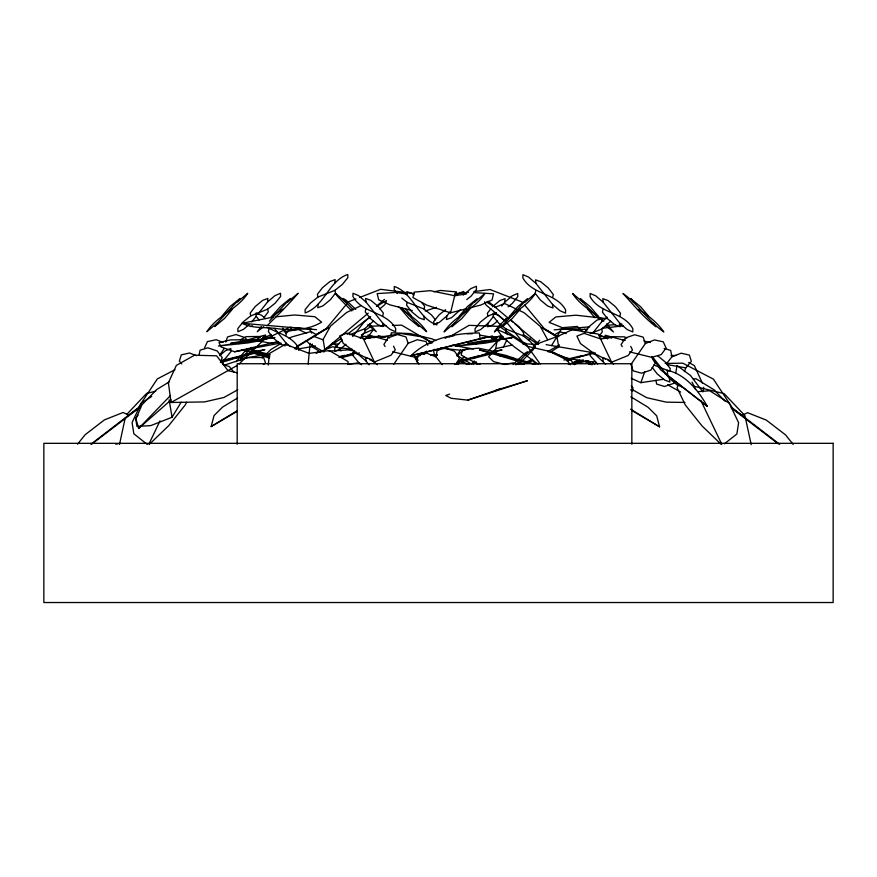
<?xml version="1.0" encoding="UTF-8"?>
<svg xmlns="http://www.w3.org/2000/svg" width="877" height="877" viewBox="0 0 877 877"><rect width="100%" height="100%" fill="white"/><g stroke="black" fill="none" stroke-linecap="round" stroke-linejoin="round"><path stroke-width="1.32" d="M298.75 350.362L298.805 348.235C292.063 335.979 277.943 333.326 266.827 327.143M436.954 322.791L436.889 324.918C417.737 318.384 413.462 293.006 394.299 286.472L394.212 289.662L397.314 293.499M268.296 365.029L269.392 353.508L285.376 344.244L309.153 353.398L329.281 350.537L348.092 361.587L347.84 364.306M308.134 364.087L310.107 343.356M257.717 314.394L267.474 302.05L267.913 298.432L262.727 300.329L255.218 306.533L250.153 313.1L250.767 315.852L243.269 321.815L237.831 328.524L237.919 331.714L243.477 329.357L249.09 324.545M318.208 304.133L317.77 307.75L322.955 305.854L330.465 299.649L335.529 293.082L334.915 290.331L342.414 284.367L347.851 277.658L347.763 274.468C328.601 281.002 324.326 306.369 305.163 312.914L305.075 309.724L310.513 303.003L318.011 297.04L334.915 290.331M334.718 283.238L335.157 279.62L329.971 281.517L322.462 287.722L317.397 294.288L318.011 297.04M450.076 311.85L446.853 315.928L446.415 319.546L451.6 317.649L460.557 309.57M493.389 316.509L488.149 323.153L487.711 326.77L492.896 324.874L497.588 320.993M501.655 306.051L504.659 302.258L505.097 298.64L499.912 300.537L492.403 306.742M593.28 332.416L601.534 321.969L601.973 318.351L596.788 320.248L589.278 326.452L584.937 332.076M391.043 335.146L391.339 332.767L410.14 333.567L432.229 338.928L435.759 340.539M675.696 373.459L677.033 365.49L690.506 375.509L702.926 391.876L703.694 387.294M495.395 350.087L496.897 342.074M312.398 344.091L311.905 346.612L319.634 351.458L316.104 353.003M199.002 355.317L200.044 350.186L207.871 347.818L217.266 351.008L222.243 357.728L220.686 361.302M442.151 364.657L435.935 356.807L437.217 350.394L445.056 348.037L454.45 351.228L459.427 357.937L456.829 363.9L454.538 364.514M119.491 444.486L125.203 418.088M268.976 328.853L268.362 331.605L273.416 338.16L280.925 344.365L285.08 345.889M285.869 335.551L286.483 332.811L282.865 328.119M365.852 309.142L365.238 311.894L370.302 318.461L377.812 324.665L382.997 326.562L382.558 322.944L366.049 302.05L358.561 295.637L353.003 293.269L352.916 296.459C362.3 313.692 386.297 311.302 395.68 328.524L395.593 331.714L390.046 329.357L382.558 322.944M382.756 315.852L383.359 313.1L378.305 306.533L370.796 300.329L365.61 298.432L366.049 302.05M401.787 298.081L407.147 302.346L406.533 305.086L411.587 311.653L419.107 317.858L424.293 319.754L423.854 316.137M435.43 319.809L431.539 315.007L424.04 309.044L424.654 306.292L421.771 302.543M505.415 321.168L498.86 315.556L493.312 313.188L493.225 316.378L498.651 323.098L506.15 329.061L505.547 331.813L507.706 334.619M533.654 345.571L530.552 341.734L523.054 335.77L523.668 333.019L518.603 326.452L511.094 320.248M535.792 290.55L535.178 293.291L540.232 299.857L547.741 306.062L552.938 307.959L552.499 304.352L535.979 283.446L528.491 277.033L522.944 274.676L522.856 277.866C532.24 295.089 556.237 292.71 565.621 309.932L565.533 313.122L559.986 310.754L552.499 304.352M552.685 297.248L553.299 294.497L548.246 287.941L540.725 281.736L535.54 279.84L535.979 283.446M603.036 309.351L602.422 312.102L607.476 318.669L614.996 324.874L620.182 326.77L619.743 323.153L603.223 302.258L595.735 295.845L590.188 293.488L590.1 296.678C599.484 313.9 623.481 311.51 632.865 328.743L632.777 331.934L627.23 329.566L619.743 323.153M619.929 316.06L620.543 313.308L615.49 306.742L607.969 300.537L602.784 298.64L603.223 302.258M466.63 293.872L454.659 295.724L430.278 290.671L414.251 292.107L412.935 297.577L426.792 305.163L450.548 312.837L455.404 292.655M236.922 411.445L211.138 426.573L214.032 415.577L222.648 407.049L237.579 397.994M225.784 342.041L227.549 336.921L236.012 334.554L245.352 337.744L246.777 339.98M631.276 378.338L640.868 382.679L644.759 371.651M684.433 371.618L685.759 367.869L667.09 364.569M678.666 384.071L677.055 387.744L685.266 404.922L702.028 425.926L721.387 444.54M204.582 347.818L207.443 341.613L216.224 339.717L223.065 342.425M503.245 347.5L506.72 340.155M528.952 340.353L529.96 338.226M148.937 444.036L160.031 420.828M186.604 402.258L185.431 404.714L168.669 425.718L149.32 444.332M551.567 345.582L562.267 327.724L577.285 326.419L582.898 331.901M138.084 415.183L135.617 418.252L136.987 426.43L150.756 425.608L172.056 417.255L181.155 402.203M222.155 315.852L230.081 306.533L239.947 298.432L217.321 322.944L206.873 331.714C217.222 315.49 237.393 309.504 247.742 293.269L237.294 302.05M232.46 309.142L224.534 318.461L214.668 326.562L217.321 322.944M270.642 317.551L280.465 306.533L290.32 298.432L269.371 321.19M287.678 302.05L298.125 293.269C288.73 304.308 278.502 314.525 268.099 324.665M459.34 316.06L467.266 306.742L477.132 298.64L454.494 323.153L444.058 331.934C454.407 315.698 474.578 309.713 484.926 293.488L474.479 302.258M469.644 309.351L461.708 318.669L451.852 326.77L454.494 323.153M509.712 316.06L517.649 306.742L527.505 298.64L504.878 323.153L494.442 331.934C504.79 315.698 524.95 309.713 535.299 293.488L524.863 302.258M520.028 309.351L512.091 318.669L502.236 326.77L504.878 323.153M518.888 364.262L533.128 349.748L535.299 346.558L524.863 355.338L515.775 364.832M219.667 355.273L224.106 348.651M456.851 355.481L460.546 349.967M295.944 349.539L298.125 346.349L294.628 348.706M393.762 364.229L408.167 343.324L417.288 339.717L426.079 341.613L427.79 345.33M651.721 357.345L661.236 354.593L666.114 348.026L663.253 341.822L654.472 339.925L645.351 343.543L630.947 364.437L633.15 370.85L641.613 373.207L650.953 370.017L655.229 363.308L651.721 357.345L629.511 351.852M524.863 355.338L527.505 351.721L524.457 353.617L513.198 364.514M424.062 354.385L426.496 351.096M263.944 317.518L268.274 311.894L267.671 309.142L275.17 303.179L280.596 296.459L280.508 293.269L274.961 295.637L267.474 302.05M360.096 338.16L365.161 331.605L364.547 328.853L373.602 320.971M490.956 308.616L487.338 313.308L487.952 316.06L480.453 322.023L475.016 328.743L475.104 331.934L480.662 329.566L488.149 323.153M599.451 335.562L602.346 331.813L601.732 329.061L610.776 321.179M251.765 321.925L256.205 316.301M352.675 336.527L364.35 321.76L369.973 316.948M494.891 314.613L496.404 312.705L487.952 316.06M666.695 363.451L671.946 356.807L681.188 353.19L689.388 355.086L691.339 361.291L685.803 367.858M77.527 444.211L85.168 434.685L104.374 419.908L123.109 412.486L128.733 415.128L140.506 406.818L91.351 444.453M464.196 356.676L459.427 361.16M236.154 361.708L246.667 349.112M262.409 338.84L265.599 335.025L261.039 336.198L255.054 340.802M471.585 364.01L474.216 360.864M501.984 336.187L489.026 350.351M533.315 347.292L539.684 340.276M126.683 414.492L146.602 393.422L155.744 391.164M243.576 359.208L240.923 358.781L251.754 347.347M169.14 381.933L156.654 389.585L141.975 404.79L135.924 418.746L138.654 428.458L170.522 395.461M261.28 326.606L257.257 331.714L263.725 326.606M262.267 358.079L264.185 356.183M266.104 354.286L270.894 349.55L281.232 343.28M239.169 363.955L263.396 340.133L289.892 327.274L311.675 329.248M285.924 333.512L291.548 328.031M171.07 399.901L138.654 428.458M410.984 355.733C428.743 338.237 455.207 333.096 479.357 332.975L480.103 338.939L488.16 336.625L410.984 355.733L492.49 335.935M240.046 360.688L243.028 358.123M473.262 364.317L476.233 361.762M219.645 355.656L225.257 350.844L230.815 348.487L230.903 351.677L225.466 358.386L222.254 360.94M345.966 344.255L340.353 349.068L334.806 351.425L334.718 348.235L342.293 339.816M446.853 315.928L439.366 322.341L433.808 324.709L433.72 321.519L439.158 314.799L445.582 309.691M504.659 302.258L512.146 295.845L517.693 293.488L517.781 296.678L512.354 303.387L508.068 306.797M456.829 355.865L462.442 351.052M601.534 321.969L607.147 317.156M361.171 305.624L346.733 312.42L330.552 326.047L323.098 339.454L324.819 349.649L368.241 313.122M376.507 306.161L384.543 299.397M370.565 316.652L347.182 334.356M379.774 308.912L384.893 304.604L386.461 300.526L376.573 306.38M365.183 339.333L368.197 336.823L373.701 329.171L362.771 333.984M455.799 295.648L458.616 293.313L463.801 291.416L463.363 295.034L470.85 288.621L476.397 286.264L476.485 289.454L471.059 296.163L466.772 299.572M724.424 443.828L736.866 433.994L738.62 422.736L729.269 403.19L709.778 390.78L697.971 391.624M90.989 444.146L138.193 407.849L157.323 378.919L174.994 369.71M493.225 340.243L498.224 336.406L501.644 335.529M263.374 364.492L265.534 362.957L263.593 357.476L247.467 357.63L223.778 365.314L222.692 362.245M445.11 338.358L447.237 336.867L453.847 335.825M324.819 349.649L341.591 338.182M364.755 330.64L371.409 326.178L385.88 325.674M272.539 315.852L282.843 309.142M516.75 364.558L520.028 362.431M151.743 396.404L141.427 402.971L132.076 422.517L133.83 433.786L147.314 444.442M289.267 338.401L291.57 337.009L310.962 331.528L316.246 334.597L328.798 327.428L297.577 346.558M296.514 346.558L326.43 328.426L348.509 301.798L355.93 298.914M211.138 426.573L236.669 411.094M449.09 337.13L469.042 325.334L499.287 326.397L525.937 344.222M547.862 351.545L559.482 344.924M236.976 372.769L227.998 370.62L216.619 355.821L194.541 355.207L176.343 365.391L168.395 382.81L171.037 402.488L237.097 365.523M237.777 389.75L223.975 397.478L204.451 401.929L171.037 402.488M240.364 339.805L246.174 336.647L260.688 336.472M259.526 340.44L271.267 334.477M318.888 352.313L323.81 350.57M521.486 364.24L532.372 359.274M533.49 360.546L522.396 364.262M463.549 350.581L467.989 348.695M220.39 362.497C235.518 359.186 249.43 351.94 264.854 349.671L220.697 361.631M339.969 357.432L356.413 352.148M456.402 363.012C471.958 359.723 486.22 352.236 502.039 349.879L457.882 361.839M577.154 357.641L593.597 352.357M369.568 359.559L374.424 362.004L390.879 355.295L395.286 349.802L393.565 346.174M607.969 360.381L611.609 362.212L628.064 355.514L632.47 350.011L630.749 346.382M250.767 315.852L267.671 309.142M349.791 334.707L364.547 328.853M590.199 333.633L601.732 329.061M359.647 297.478L380.673 289.311L414.273 293.598M316.345 353.047L332.427 346.81L352.587 349.375M559.46 335.65L536 344.332L522.626 343.784M250.526 326.562L252.598 325.805M449.605 394.135L445.735 395.494L451.184 398.29L467.836 400.142L527.483 380.717L496.075 390.243M467.836 400.142L501.14 388.467M673.92 383.293L664.525 386.483L656.687 384.115L655.919 380.267M425.159 311.006L436.406 307.378M566.926 360.907L573.492 359M583.304 360.907L573.141 364.284L588.193 360.798L585.584 361.938L589.322 361.269M392.699 351.732L414.536 357.125L420.489 355.415M220.927 360.831L242.699 355.338M353.508 354.604L341.942 357.597M357.038 353.584L359.395 352.916M458.112 361.05L479.872 355.547M494.244 353.124L472.473 358.627M563.966 360.03L582.207 355.547M579.719 360.03L574.161 361.938L583.304 359.866M579.631 360.798L568.395 364.284L582.679 360.907M247.347 339.936L257.553 337.141L260.063 337.448M492.183 338.051L497.248 337.667M450.548 312.837L466.29 308.781M470.225 307.772L480.717 305.075L492.041 300.022L493.532 293.795L474.61 292.633M338.895 357.487L355.941 353.157M566.334 360.173L595.319 352.916M693.433 379.281L695.878 378.667L714.053 389.805L725.06 401.206M278.689 341.909L270.982 343.258L251.951 339.761L230.629 339.881L218.998 342.6L221.136 346.974L234.597 351.765L277.505 341.734M238.423 343.609L254.856 339.947L274.907 337.557L218.384 346.009L248.038 342.918L262.541 340.276L259.702 340.254M475.608 343.828L492.041 340.166L512.091 337.766L455.558 346.218L485.222 343.137L499.726 340.495L496.886 340.462M276.112 316.794L294.694 314.986L314.865 316.718L321.596 322.155C308.54 329.938 293.872 330.651 279.138 328.941C267.003 326.704 253.31 329.171 242.129 323.273L273.46 317.046M511.993 345.067L496.119 348.531L488.642 356.775L493.663 361.697L505.185 364.503M434.005 291.789L440.418 290.451L456.446 291.898L457.235 295.187M253.617 353.157L259.088 352.017L235.288 358.408M221.092 361.269L224.369 360.59M490.802 353.365L496.272 352.225M457.18 361.708L461.554 360.798M280.53 343.06L234.597 351.765M340.704 356.15L345.023 355.338M504.527 364.47L513.637 362.815M380.574 337.141L401.008 333.545L423.459 337.075L431.977 343.06L426.628 344.003M284.06 331.89L298.257 329.456L306.665 333.26M240.923 358.781L262.344 355.108M298.509 348.903L315.523 345.987M467.046 333.742L472.243 333.775M623.174 325.86L602.367 328.228M640.868 382.679L663.681 379.259M347.632 364.426L357.06 363.023L360.962 363.736M115.698 444.168L117.946 443.872M455.086 293.981L468.526 292.26M473.898 291.581L490.035 289.52L522.188 302.017M559.033 329.456L568.559 328.59M554.165 329.873L589.629 326.825M607.092 325.323L615.15 324.633M619.173 324.293L621.859 324.062M328.919 351.085L347.851 349.923L354.494 350.953M332.23 343.214L334.707 344.124L338.719 343.959M392.457 325.444L401.655 325.126L427.483 340.386M430.607 355.141L437.294 354.933M587.645 329.259L570.686 329.697L565.468 328.897L549.112 322.363L555.832 316.926L576.003 315.194L606.456 318.636M670.96 355.569L676.156 355.426M665.15 363.473L682.744 363.166L713.385 379.127L732.503 408.068L779.708 444.354M263.33 336.439L267.288 336.384M486.001 336.823L503.146 336.615M622.747 339.991L625.411 340.013M470.763 343.521L467.923 343.488L482.427 340.857L492.041 340.166M233.589 343.313L230.75 343.28L245.242 340.638L254.856 339.947M595.626 361.828L587.853 361.752L565.172 357.86L551.063 351.666L558.802 346.821L556.818 336.735L572.44 329.664L598.257 334.093L607.651 338.862M599.451 336.549L624.523 336.856L626.847 338.116M362.267 336.34L387.338 336.647L389.662 337.908M684.959 402.455L666.257 402.137L646.733 397.687L632.92 389.958M430.739 355.064L437.426 355.273M242.129 323.273L316.542 329.664M440.353 348.103L462.946 350.482M365.632 337.996L369.272 338.434M499.758 337.974L503.53 338.456M262.574 337.766L265.095 338.083M548.125 351.71L554.834 352.664M519.031 363.615L524.413 364.415M406.731 294.069L396.086 292.425L377.165 293.587L378.667 299.802L389.98 304.856L412.289 310.601M546.086 344.639L592.282 352.565M479.905 335.135L490.122 336.932L493.992 339.87M428.656 341.076L432.997 341.844M452.093 345.209L473.492 348.98M518.46 360.436L494.453 353.365L479.412 349.879L498.794 355.547L519.305 359.603M261.62 355.338L269.897 356.873L242.227 349.671L269.436 358.079M385.146 336.943L382.547 336.417L384.839 337.075M493.915 351.359L478.524 348.169L462.497 349.616L461.181 355.075L475.038 362.661L480.037 364.273M269.787 355.185L256.347 352.017L258.375 352.916M643.948 341L650.405 342.512M378.217 335.727L383.545 337.02M434.455 349.386L438.445 350.362M694.036 386.242L724.106 393.63L744.924 415.654L751.216 444.694M521.947 360.261L534.74 364.284L520.883 361.105M517.32 361.05L498.794 355.547M269.042 355.273L254.67 352.017L257.279 353.157M456.018 363.725L458.507 364.393M624.632 340.495L613.155 337.349L600.581 338.928L584.093 333.337L576.913 336.099L580.442 343.543L593.422 353.058L605.547 359.164M387.448 340.287L375.97 337.141L363.396 338.719L346.908 333.128L339.728 335.891L343.258 343.324L356.237 352.85L367.145 358.342M566.202 333.567L559.745 331.736L554.461 334.806L541.898 327.636L557.257 337.217M261.817 353.157L250.581 349.671L270.116 354.571M259.548 353.245L264.262 354.604M223.207 364.722L229.149 366.443L233.896 372.067M664.13 348.432L670.664 350.394L671.946 356.807M461.379 361.806L469.195 364.328M313.703 336.351L323.591 340.013M548.169 350.855L570.434 359.515L574.676 364.635M435.935 356.807L426.693 353.19L418.493 355.086L416.542 361.291L418.921 364.108M196.437 355.689L189.52 352.982L181.309 354.878L179.357 361.083L181.736 363.9M653.814 364.985L669.633 371.267L670.247 368.515L665.194 361.96L657.673 355.755M506.15 329.061L523.054 335.77M407.147 302.346L424.04 309.044M682.481 387.141L676.934 384.773L669.447 378.36L652.927 357.465M630.563 389.958L632.777 390.901L632.865 387.711L631.308 385.792M520.565 361.181L522.297 361.938M494.453 353.365L491.854 352.225L506.226 355.481L515.347 358.627M516.75 309.241L504.713 303.574L495.231 307.235L486.439 302.039M519.151 310.37L523.964 312.64L540.155 326.255L547.61 339.662M584.422 329.248L586.834 330.41M458.781 360.129L467.167 364.426M688.675 362.42L694.365 365.61L702.313 383.019M667.627 384.773L680.673 392.074M323.997 351.995L308.89 343.389L306.424 340.671M630.815 396.81L648.048 407.257L656.676 415.786L659.559 426.792L631.528 410.304M457.476 355.876L471.541 364.108M557.936 336.921L544.277 328.634L524.742 305.086M630.552 409.197L659.559 426.792M638.237 309.351C648.059 315.161 657.257 322.528 663.823 331.934C648.322 321.289 638.467 304.122 622.966 293.488C633.523 304.933 643.554 317.299 656.029 326.77L653.387 323.153M599.66 319.656L583.019 302.258L572.582 293.488C580.19 305.667 593.565 311.828 603.858 321.168M585.968 360.721L591.131 364.558M398.213 306.588C408.178 314.284 419.644 320.807 426.639 331.714L416.202 322.944L402.072 308.167M523.514 334.565L538.05 344.508M538.292 364.273L514.536 347.084L502.51 337.031L497.007 329.379L510.359 335.266L527.472 346.36L549.484 351.37L566.981 360.019L570.434 364.821M778.25 443.85L731.166 407.849L741.964 415.336L747.588 412.694L766.323 420.116L785.54 434.893L793.17 444.431M707.366 406.402L664.996 373.525L667.759 375.4L667.2 370.269C685.518 374.293 698.541 390.769 707.366 406.402L660.666 369.842L651.775 356.588M611.653 337.941L609.658 336.406L605.108 335.233L607.498 338.094M374.479 337.733L372.473 336.198L367.923 335.025L370.313 337.886M597.676 364.065L590.1 355.645L590.188 352.455L595.735 354.823L605.645 364.295M361.565 364.711L358.353 362.146L352.916 355.437L353.003 352.247L358.561 354.604L366.049 361.017L369.042 364.821M613.604 364.163L607.969 359.515L602.784 357.619L603.223 361.236M413.966 295.078L412.091 293.532L406.906 291.624L407.334 295.242M377.362 364.733L370.796 359.307L365.61 357.399L366.049 361.017M488.105 301.25L508.66 318.548M510.732 320.291L512.804 322.023M514.865 323.766L538.642 343.773M504.231 320.313L485.814 304.812L484.63 301.765M536.099 364.032L534.049 362.311L533.26 360.272M524.731 344.464L506.347 321.969M265.424 318.548L261.675 315.347L256.128 312.979L256.04 316.169L259.143 320.006M274.413 328.393L285.683 342.655L290.353 346.656M605.985 325.904L613.451 331.934L606.654 323.942M353.343 309.899L345.834 302.05L335.398 293.269L337.579 296.459L351.809 310.973M367.803 324.775L376.266 331.714L369.469 323.734M588.873 361.456L592.107 364.832M594.902 317.726L587.864 309.351M592.019 361.697L594.694 364.514M405.218 308.408L411.368 315.852M355.722 309.351L346.24 300.329L343.192 298.432L345.834 302.05M334.707 344.124L337.382 347.084M339.169 349.057L340.956 351.019M415.742 357.257L418.165 360.315M652.126 367.31L657.18 373.876L664.689 380.081L669.885 381.977L669.447 378.36M633.402 302.258L630.76 298.64L640.616 306.742L648.542 316.06M583.019 302.258L580.377 298.64L590.232 306.742L598.169 316.06M416.202 322.944L418.844 326.562L408.989 318.461L401.063 309.142M524.764 342.6L540.221 364.076M475.411 362.223L476.935 364.437M414.591 356.38L416.816 359.691M587.864 362.431L588.993 364.262M308.43 327.516L311.773 333.096M622.242 346.656L621.069 344.672L625.345 337.952L634.685 334.762L643.148 337.13L645.351 343.543M414.536 357.125L418.044 363.1M385.058 346.448L383.885 344.464L388.16 337.744L397.5 334.554L405.963 336.921L408.167 343.324M692.052 382.087L695.604 389.531M700.745 400.274L721.771 444.255M598.607 334.751L611.609 362.212M361.423 334.543L374.424 362.004M433.479 350.186L434.773 356.599M169.118 399.748L172.056 417.255M505.908 318.351L506.204 320.763M285.683 342.655L285.968 345.067M631.846 444.233L631.846 363.725L237.196 363.725L237.196 444.233M833.15 443.323L43.85 443.323L43.85 602.532L833.15 602.532L833.15 443.323"/></g></svg>
